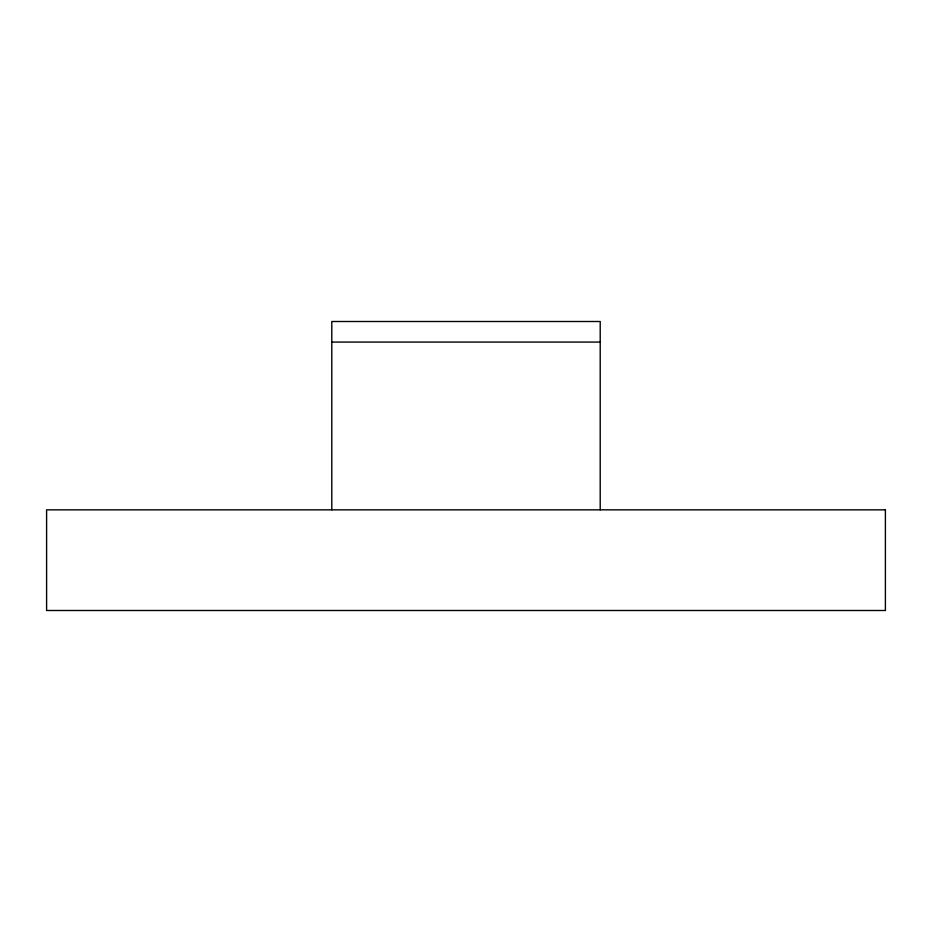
<?xml version="1.0" encoding="UTF-8"?>
<svg xmlns="http://www.w3.org/2000/svg" width="932" height="932" viewBox="0 0 932 932"><rect width="100%" height="100%" fill="white"/><g stroke="black" fill="none" stroke-linecap="round" stroke-linejoin="round"><path stroke-width="1.4" d="M331.792 342.079L600.208 342.079M600.208 509.839L600.208 321.505L331.792 321.505L331.792 509.839M885.4 509.839L46.6 509.839L46.6 610.495L885.4 610.495L885.4 509.839"/></g></svg>
